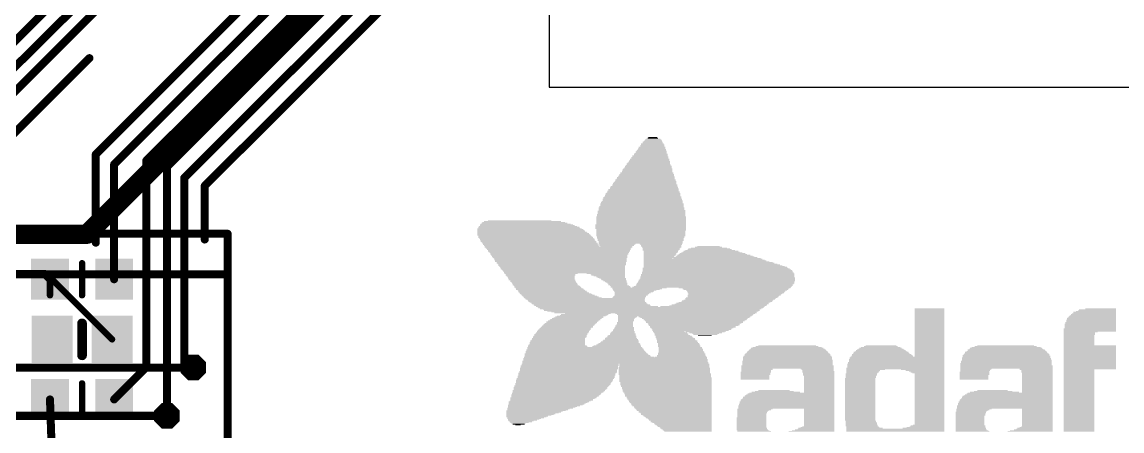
# Model space of a CAD drawing. Extents: x -29 to 121, y -8 to 99.
# Drawn here: x 55.41 to 90.25, y 24.83 to 37.8 of the extents above; entities that cross this region are included whole.
import ezdxf

# ---------------------------------------------------------------- set-up
doc = ezdxf.new("R2010")
doc.units = 0
for name, color, linetype in [('1', 12, 'CONTINUOUS'), ('16', 132, 'CONTINUOUS'), ('18', 3, 'CONTINUOUS'), ('20', 53, 'CONTINUOUS'), ('21', 40, 'CONTINUOUS'), ('23', 40, 'CONTINUOUS')]:
    doc.layers.add(name, color=color, linetype=linetype)

# ---------------------------------------------------------------- blocks, each defined once
blk = doc.blocks.new('RECT')
blk.add_solid([(-0.5, -0.5), (0.5, -0.5), (-0.5, 0.5), (0.5, 0.5)])
blk = doc.blocks.new('OCTAGONV')
at = {"const_width": 0.5}
blk.add_lwpolyline([(-0.25, -0.1036), (-0.25, 0.1036), (-0.1036, 0.25), (0.1036, 0.25), (0.25, 0.1036), (0.25, -0.1036), (0.1036, -0.25), (-0.1036, -0.25), (-0.25, -0.1036), (-0.25, 0.1036)], dxfattribs=at)

msp = doc.modelspace()

# ---------------------------------------------------------------- linework, layer by layer
at = {"layer": '1'}
for points, const_width in [([(52.3, 34.3), (69.73, 51.73)], 0.254), ([(52.3, 33.5), (70.157, 51.23)], 0.254), ([(52.3, 32.7), (70.33, 50.73)], 0.254), ([(67.88, 43.73), (57.75, 33.6)], 0.254), ([(68.38, 43.33), (58.331, 33.281)], 0.254), ([(68.88, 42.93), (59.35, 33.4)], 0.254), ([(69.218, 42.418), (60, 33.2)], 0.254), ([(69.61, 41.91), (60.55, 32.85)], 0.254), ([(69.83, 41.23), (61.2, 32.6)], 0.254), ([(52.85, 31.95), (57.55, 36.65)], 0.254), ([(57.75, 33.6), (57.75, 30.8)], 0.254), ([(59.35, 33.4), (59.35, 26.849)], 0.254), ([(58.331, 33.281), (58.331, 29.64)], 0.254), ([(60, 33.2), (60, 25.31)], 0.254), ([(60.55, 32.85), (60.55, 26.841)], 0.254), ([(61.2, 32.6), (61.2, 30.9)], 0.254), ([(61.924, 31.083), (42.582, 31.083)], 0.254), ([(61.924, 17), (61.924, 31.083)], 0.254), ([(56.128, 29.811), (46.391, 29.811)], 0.254), ([(56.299, 29.64), (56.128, 29.811)], 0.254), ([(56.299, 29.64), (56.36, 29.64)], 0.2032), ([(56.299, 29.132), (56.299, 29.64)], 0.2032), ([(56.36, 29.64), (58.265, 27.735)], 0.2032), ([(59.35, 26.849), (58.331, 25.83)], 0.254), ([(60.841, 26.841), (60.55, 26.841)], 0.254), ([(56.299, 25.83), (56.365, 23.925)], 0.254)]:
    msp.add_lwpolyline(points, dxfattribs=dict(at, const_width=const_width))
for points, const_width in [([(57.5949, 36.6051, 1), (57.5051, 36.6949)], 0.127), ([(57.8135, 33.6, 1), (57.6865, 33.6)], 0.127), ([(57.7051, 33.6449, 1), (57.7949, 33.5551)], 0.127), ([(59.4135, 33.4, 1), (59.2865, 33.4)], 0.127), ([(59.3051, 33.4449, 1), (59.3949, 33.3551)], 0.127), ([(58.3945, 33.281, 1), (58.2675, 33.281)], 0.127), ([(58.2861, 33.3259, 1), (58.3759, 33.2361)], 0.127), ([(60.0635, 33.2, 1), (59.9365, 33.2)], 0.127), ([(59.9551, 33.2449, 1), (60.0449, 33.1551)], 0.127), ([(60.6135, 32.85, 1), (60.4865, 32.85)], 0.127), ([(60.5051, 32.8949, 1), (60.5949, 32.8051)], 0.127), ([(61.2635, 32.6, 1), (61.1365, 32.6)], 0.127), ([(61.1551, 32.6449, 1), (61.2449, 32.5551)], 0.127), ([(61.9875, 31.083, 1), (61.8605, 31.083)], 0.127), ([(61.924, 31.0195, 1), (61.924, 31.1465)], 0.127), ([(57.6865, 30.8, 1), (57.8135, 30.8)], 0.127), ([(61.1365, 30.9, 1), (61.2635, 30.9)], 0.127), ([(56.1729, 29.8559, 1), (56.0831, 29.7661)], 0.127), ([(56.128, 29.7475, 1), (56.128, 29.8745)], 0.127), ([(56.2541, 29.5951, 1), (56.3439, 29.6849)], 0.127), ([(56.299, 29.6908, 1), (56.299, 29.5892)], 0.1016), ([(56.3498, 29.64, 1), (56.2482, 29.64)], 0.1016), ([(56.3959, 29.6759, 1), (56.3241, 29.6041)], 0.1016), ([(56.36, 29.5892, 1), (56.36, 29.6908)], 0.1016), ([(58.2675, 29.64, 1), (58.3945, 29.64)], 0.127), ([(56.2482, 29.132, 1), (56.3498, 29.132)], 0.1016), ([(58.2291, 27.6991, 1), (58.3009, 27.7709)], 0.1016), ([(59.2865, 26.849, 1), (59.4135, 26.849)], 0.127), ([(59.3949, 26.8041, 1), (59.3051, 26.8939)], 0.127), ([(60.55, 26.9045, 1), (60.55, 26.7775)], 0.127), ([(60.4865, 26.841, 1), (60.6135, 26.841)], 0.127), ([(60.841, 26.7775, 1), (60.841, 26.9045)], 0.127), ([(56.3625, 25.8322, 1), (56.2355, 25.8278)], 0.127), ([(58.2861, 25.8749, 1), (58.3759, 25.7851)], 0.127), ([(59.9365, 25.31, 1), (60.0635, 25.31)], 0.127)]:
    msp.add_lwpolyline(points, format="xyb", dxfattribs=dict(at, const_width=const_width))
at = {"layer": '16'}
for points, const_width in [([(57.465, 31.065), (68.36, 41.96)], 0.6096), ([(48.439, 31.065), (57.465, 31.065)], 0.6096), ([(61.924, 29.795), (49.022, 29.795)], 0.254), ([(61.924, 17), (61.924, 29.795)], 0.254), ([(51.816, 26.841), (60.841, 26.841)], 0.254), ([(44.877, 25.31), (60, 25.31)], 0.254)]:
    msp.add_lwpolyline(points, dxfattribs=dict(at, const_width=const_width))
for points, const_width in [([(57.465, 30.9126, 1), (57.465, 31.2174)], 0.3048), ([(57.3572, 31.1728, 1), (57.5728, 30.9572)], 0.3048), ([(61.9875, 29.795, 1), (61.8605, 29.795)], 0.127), ([(61.924, 29.7315, 1), (61.924, 29.8585)], 0.127), ([(60.841, 26.7775, 1), (60.841, 26.9045)], 0.127), ([(60, 25.2465, 1), (60, 25.3735)], 0.127)]:
    msp.add_lwpolyline(points, format="xyb", dxfattribs=dict(at, const_width=const_width))
at = {"layer": '20'}
for p, q in [((72.108, 40.752), (72.108, 35.73)), ((72.108, 35.73), (98.778, 35.73))]:
    msp.add_line(p, q, dxfattribs=at)
at = {"layer": '21'}
for points, const_width in [([(57.315, 30.148), (57.315, 29.132)], 0.2032), ([(57.315, 27.227), (57.315, 28.243)], 0.3048), ([(57.315, 26.338), (57.315, 25.322)], 0.2032)]:
    msp.add_lwpolyline(points, dxfattribs=dict(at, const_width=const_width))
for points, const_width in [([(57.3658, 30.148, 1), (57.2642, 30.148)], 0.1016), ([(57.2642, 29.132, 1), (57.3658, 29.132)], 0.1016), ([(57.3912, 28.243, 1), (57.2388, 28.243)], 0.1524), ([(57.2388, 27.227, 1), (57.3912, 27.227)], 0.1524), ([(57.3658, 26.338, 1), (57.2642, 26.338)], 0.1016), ([(57.2642, 25.322, 1), (57.3658, 25.322)], 0.1016)]:
    msp.add_lwpolyline(points, format="xyb", dxfattribs=dict(at, const_width=const_width))
at = {"layer": '23'}
for p in [(57.315, 29.64), (57.315, 27.735), (57.315, 25.83)]:
    msp.add_point(p, dxfattribs=at)

# ---------------------------------------------------------------- block references
at = {"layer": '1', "xscale": 1.2, "yscale": 1.3}
for p in [(56.299, 29.64), (58.331, 29.64), (56.299, 25.83), (58.331, 25.83)]:
    msp.add_blockref('RECT', p, dxfattribs=at)
at = {"layer": '1', "xscale": 1.3, "yscale": 1.5, "rotation": 180}
for p in [(56.365, 27.735), (58.265, 27.735)]:
    msp.add_blockref('RECT', p, dxfattribs=at)
at = {"layer": '18', "xscale": 0.8064, "yscale": 0.8064}
for p in [(60.841, 26.841), (60.841, 26.841), (60, 25.31), (60, 25.31)]:
    msp.add_blockref('OCTAGONV', p, dxfattribs=at)
at = {"layer": '21', "yscale": 0.0254}
for p, xscale in [((75.3872, 34.1376), 0.2794), ((75.3491, 33.782), 0.8636), ((75.3618, 33.8328), 0.8382), ((75.3618, 33.8074), 0.8382), ((75.3745, 33.8836), 0.762), ((75.3745, 33.8582), 0.762), ((75.3745, 33.9344), 0.7112), ((75.3872, 33.909), 0.7366), ((75.3872, 33.9852), 0.635), ((75.3872, 33.9598), 0.635), ((75.3872, 34.0106), 0.5842), ((75.3999, 34.036), 0.5588), ((75.3999, 34.0614), 0.508), ((75.3999, 34.0868), 0.4572), ((75.3872, 34.1122), 0.3302), ((75.2856, 33.4518), 1.2446), ((75.2983, 33.5026), 1.1684), ((75.2983, 33.4772), 1.1684), ((75.2983, 33.5534), 1.1176), ((75.311, 33.528), 1.143), ((75.3237, 33.6042), 1.0668), ((75.3237, 33.5788), 1.0668), ((75.3237, 33.6296), 1.016), ((75.3364, 33.6804), 0.9906), ((75.3364, 33.655), 0.9906), ((75.3491, 33.7058), 0.9652), ((75.3491, 33.7312), 0.9144), ((75.3618, 33.7566), 0.889), ((75.2221, 33.1216), 1.5748), ((75.2221, 33.0962), 1.5748), ((75.2348, 33.147), 1.5494), ((75.2348, 33.1724), 1.4986), ((75.2475, 33.2232), 1.4732), ((75.2475, 33.1978), 1.4732), ((75.2475, 33.2486), 1.4224), ((75.2475, 33.2994), 1.3716), ((75.2602, 33.274), 1.397), ((75.2602, 33.3248), 1.3462), ((75.2729, 33.3502), 1.3208), ((75.2729, 33.401), 1.27), ((75.2856, 33.3756), 1.2954), ((75.2856, 33.4264), 1.2446), ((75.1586, 32.7406), 1.9558), ((75.1586, 32.7914), 1.905), ((75.1586, 32.766), 1.905), ((75.1586, 32.8168), 1.8542), ((75.1713, 32.8676), 1.8288), ((75.1713, 32.8422), 1.8288), ((75.184, 32.893), 1.8034), ((75.184, 32.9184), 1.7526), ((75.1967, 32.9692), 1.7272), ((75.1967, 32.9438), 1.7272), ((75.1967, 33.02), 1.6764), ((75.1967, 32.9946), 1.6764), ((75.2094, 33.0708), 1.6002), ((75.2094, 33.0454), 1.6002), ((75.0824, 32.385), 2.3114), ((75.0824, 32.4358), 2.2606), ((75.0951, 32.4104), 2.286), ((75.0951, 32.4866), 2.2352), ((75.0951, 32.4612), 2.2352), ((75.1078, 32.5374), 2.159), ((75.1205, 32.512), 2.1844), ((75.1078, 32.5882), 2.1082), ((75.1205, 32.5628), 2.1336), ((75.1332, 32.639), 2.0574), ((75.1332, 32.6136), 2.0574), ((75.1332, 32.6898), 2.0066), ((75.1332, 32.6644), 2.0066), ((75.1459, 32.7152), 1.9812), ((75.0443, 32.0802), 2.5908), ((75.0443, 32.0548), 2.5908), ((75.057, 32.1056), 2.5654), ((75.057, 32.1818), 2.5146), ((75.057, 32.1564), 2.5146), ((75.0697, 32.131), 2.54), ((75.057, 32.2326), 2.4638), ((75.057, 32.2072), 2.4638), ((75.0697, 32.258), 2.4384), ((75.0697, 32.3088), 2.3876), ((75.0697, 32.2834), 2.3876), ((75.0824, 32.3596), 2.3622), ((75.0824, 32.3342), 2.3622), ((75.0189, 31.6992), 2.794), ((75.0316, 31.8008), 2.7686), ((75.0316, 31.7754), 2.7686), ((75.0316, 31.75), 2.7686), ((75.0316, 31.7246), 2.7686), ((75.0316, 31.9024), 2.7178), ((75.0316, 31.877), 2.7178), ((75.0316, 31.8516), 2.7178), ((75.0443, 31.8262), 2.7432), ((75.0316, 31.9532), 2.667), ((75.0316, 31.9278), 2.667), ((75.0443, 32.0294), 2.6416), ((75.0443, 32.004), 2.6416), ((75.0443, 31.9786), 2.6416), ((71.3867, 31.369), 2.9464), ((71.4121, 31.3436), 2.9972), ((71.3613, 31.3944), 2.8448), ((71.3232, 31.4198), 2.7178), ((71.2978, 31.4452), 2.6162), ((71.2597, 31.4706), 2.4384), ((71.1708, 31.496), 2.0066), ((75.0062, 31.369), 2.8702), ((75.0062, 31.3436), 2.8702), ((75.0189, 31.623), 2.8448), ((75.0189, 31.5976), 2.8448), ((75.0189, 31.5722), 2.8448), ((75.0189, 31.5468), 2.8448), ((75.0189, 31.5214), 2.8448), ((75.0189, 31.496), 2.8448), ((75.0189, 31.4706), 2.8448), ((75.0189, 31.4452), 2.8448), ((75.0189, 31.4198), 2.8448), ((75.0189, 31.3944), 2.8448), ((75.0189, 31.6738), 2.794), ((75.0189, 31.6484), 2.794), ((71.4883, 31.242), 3.302), ((71.5137, 31.2166), 3.3528), ((71.5264, 31.1912), 3.3782), ((71.5391, 31.1658), 3.4036), ((71.5645, 31.1404), 3.4544), ((71.5772, 31.115), 3.4798), ((71.6026, 31.0896), 3.5306), ((71.6153, 31.0642), 3.556), ((71.628, 31.0388), 3.5814), ((71.4629, 31.2928), 3.2004), ((71.4756, 31.2674), 3.2258), ((71.6534, 31.0134), 3.5814), ((71.4375, 31.3182), 3.0988), ((75.0062, 31.3182), 2.8702), ((75.0062, 31.2928), 2.8702), ((75.0062, 31.2674), 2.8702), ((75.0062, 31.242), 2.8702), ((75.0189, 31.2166), 2.8448), ((75.0189, 31.1912), 2.8448), ((75.0062, 31.1658), 2.8194), ((75.0062, 31.1404), 2.8194), ((75.0062, 31.115), 2.8194), ((75.0062, 31.0896), 2.8194), ((75.0062, 31.0642), 2.8194), ((75.0062, 31.0388), 2.8194), ((75.0062, 31.0134), 2.8194), ((71.6661, 30.988), 3.6068), ((71.6788, 30.9626), 3.6322), ((71.7042, 30.9372), 3.6322), ((71.7296, 30.9118), 3.6322), ((71.7296, 30.8864), 3.6322), ((71.755, 30.861), 3.6322), ((71.7677, 30.8356), 3.6576), ((71.7804, 30.8102), 3.6322), ((71.8185, 30.7848), 3.6576), ((71.8312, 30.7594), 3.6322), ((71.8439, 30.734), 3.6576), ((71.8566, 30.7086), 3.6322), ((71.882, 30.6832), 3.6322), ((72.4027, 30.6578), 4.6736), ((75.0062, 30.988), 2.7686), ((75.0062, 30.9626), 2.7686), ((74.9935, 30.9372), 2.7432), ((75.0062, 30.9118), 2.7178), ((75.0062, 30.8864), 2.7178), ((75.0062, 30.861), 2.7178), ((75.0062, 30.8356), 2.667), ((75.0062, 30.8102), 2.667), ((75.0062, 30.7848), 2.667), ((74.2569, 30.7594), 1.1684), ((74.2569, 30.734), 1.1176), ((74.2442, 30.7086), 1.0922), ((74.2315, 30.6832), 1.016), ((75.6412, 30.7594), 1.3462), ((75.6539, 30.734), 1.3208), ((75.6539, 30.7086), 1.27), ((75.6539, 30.6832), 1.27), ((75.6666, 30.6578), 1.2446), ((77.1525, 30.6578), 0.8636), ((77.1525, 30.6832), 0.7112), ((72.4027, 30.6324), 4.6228), ((72.4027, 30.607), 4.572), ((72.4154, 30.5816), 4.5466), ((72.4154, 30.5562), 4.4958), ((72.4154, 30.5308), 4.4958), ((72.4154, 30.5054), 4.445), ((72.4281, 30.48), 4.4196), ((72.4281, 30.4546), 4.3688), ((72.4281, 30.4292), 4.3688), ((72.4281, 30.4038), 4.318), ((72.4408, 30.3784), 4.2926), ((72.4408, 30.353), 4.2926), ((72.4535, 30.3276), 4.2672), ((72.4535, 30.3022), 4.2164), ((75.6666, 30.6324), 1.1938), ((75.6539, 30.607), 1.1684), ((75.6539, 30.5816), 1.1684), ((75.6412, 30.5562), 1.143), ((75.6412, 30.5308), 1.0922), ((75.6412, 30.5054), 1.0922), ((75.6285, 30.48), 1.0668), ((75.6158, 30.4546), 1.0414), ((75.6158, 30.4292), 1.0414), ((75.6031, 30.4038), 1.016), ((75.5904, 30.3784), 0.9906), ((75.5777, 30.353), 0.9652), ((76.8985, 30.3276), 3.6068), ((75.5523, 30.3022), 0.9144), ((77.4192, 30.3022), 2.7686), ((77.3557, 30.353), 2.4892), ((77.343, 30.3784), 2.413), ((77.3176, 30.4038), 2.3114), ((77.2922, 30.4292), 2.159), ((77.2795, 30.4546), 2.0828), ((77.2541, 30.48), 1.9304), ((77.2414, 30.5054), 1.8034), ((77.2287, 30.5308), 1.7272), ((77.2033, 30.5562), 1.5748), ((77.1906, 30.5816), 1.397), ((77.1779, 30.607), 1.3208), ((77.1652, 30.6324), 1.143), ((72.4662, 30.2768), 4.191), ((72.4662, 30.2514), 4.191), ((72.4789, 30.226), 4.1656), ((72.4789, 30.2006), 4.1656), ((72.4916, 30.1752), 4.0894), ((72.4916, 30.1498), 4.0894), ((72.5043, 30.1244), 4.064), ((72.517, 30.099), 4.0386), ((72.5043, 30.0736), 4.0132), ((72.517, 30.0482), 3.9878), ((72.5297, 30.0228), 3.9624), ((72.5424, 29.9974), 3.937), ((72.5424, 29.972), 3.937), ((72.5551, 29.9466), 3.9116), ((77.3684, 29.9974), 4.5974), ((77.3938, 29.972), 4.6482), ((77.4192, 29.9466), 4.699), ((76.9747, 30.2768), 3.7592), ((77.0128, 30.2514), 3.8354), ((77.0382, 30.226), 3.8862), ((77.089, 30.2006), 3.9878), ((77.1398, 30.1752), 4.0894), ((77.1652, 30.1498), 4.1402), ((77.216, 30.1244), 4.2418), ((77.2541, 30.099), 4.318), ((77.2922, 30.0736), 4.3942), ((77.3303, 30.0482), 4.4704), ((77.3684, 30.0228), 4.5466), ((72.5678, 29.9212), 3.8862), ((72.5805, 29.8958), 3.8608), ((72.5932, 29.8704), 3.8354), ((72.5932, 29.845), 3.8354), ((71.8566, 29.8196), 2.3114), ((71.8312, 29.7942), 2.2098), ((71.8312, 29.7688), 2.2098), ((71.8312, 29.7434), 2.159), ((71.8439, 29.718), 2.1336), ((71.8566, 29.6926), 2.1082), ((71.8566, 29.6672), 2.1082), ((71.8693, 29.6418), 2.0828), ((71.882, 29.6164), 2.1082), ((73.9013, 29.8196), 1.2192), ((73.9648, 29.7942), 1.0922), ((73.9775, 29.7688), 1.0668), ((74.0156, 29.7434), 0.9906), ((74.0537, 29.718), 0.9144), ((74.0791, 29.6926), 0.8636), ((74.1172, 29.6672), 0.8382), ((74.1426, 29.6418), 0.7874), ((74.1553, 29.6164), 0.762), ((77.4192, 29.6164), 4.953), ((77.4319, 29.6418), 4.9276), ((77.4319, 29.718), 4.8768), ((77.4446, 29.6926), 4.9022), ((77.4446, 29.6672), 4.9022), ((77.4446, 29.7942), 4.8514), ((77.4446, 29.7688), 4.8514), ((77.4446, 29.7434), 4.8514), ((77.4319, 29.8704), 4.7752), ((77.4446, 29.845), 4.8006), ((77.4573, 29.8196), 4.826), ((77.4319, 29.9212), 4.7244), ((77.4446, 29.8958), 4.7498), ((71.9074, 29.591), 2.0574), ((71.9201, 29.5656), 2.0828), ((71.9328, 29.5402), 2.0574), ((71.9582, 29.5148), 2.0574), ((71.9836, 29.4894), 2.0574), ((71.9836, 29.464), 2.0574), ((72.0217, 29.4386), 2.0828), ((72.0471, 29.4132), 2.0828), ((72.0598, 29.3878), 2.1082), ((72.0852, 29.3624), 2.1082), ((72.1233, 29.337), 2.1336), ((72.136, 29.3116), 2.159), ((72.1741, 29.2862), 2.1336), ((72.2122, 29.2608), 2.159), ((74.1934, 29.591), 0.7366), ((74.2188, 29.5656), 0.6858), ((74.2315, 29.5402), 0.6604), ((74.2696, 29.5148), 0.635), ((74.2823, 29.4894), 0.6096), ((74.2823, 29.464), 0.6096), ((74.3331, 29.4386), 0.6096), ((74.3585, 29.4132), 0.6096), ((74.3712, 29.3878), 0.635), ((74.9681, 29.3624), 1.7272), ((74.8919, 29.337), 1.5748), ((74.8665, 29.3116), 1.4732), ((74.8157, 29.2862), 1.3716), ((74.7903, 29.2608), 1.27), ((77.2541, 29.3878), 5.0292), ((77.2922, 29.4132), 5.0038), ((77.3303, 29.4386), 4.9784), ((77.3557, 29.4894), 4.9784), ((77.343, 29.464), 4.953), ((77.3811, 29.5148), 4.9784), ((77.3938, 29.5656), 4.953), ((77.3938, 29.5402), 4.953), ((77.4192, 29.591), 4.953), ((77.978, 29.3624), 3.5306), ((78.0161, 29.337), 3.3528), ((78.0161, 29.3116), 3.302), ((78.0415, 29.2862), 3.2004), ((78.0288, 29.2608), 3.1242), ((72.2249, 29.2354), 2.1844), ((72.263, 29.21), 2.2098), ((72.3138, 29.1846), 2.2606), ((72.3392, 29.1592), 2.2606), ((72.39, 29.1338), 2.3114), ((72.4408, 29.1084), 2.3622), ((72.4789, 29.083), 2.3876), ((72.5424, 29.0576), 2.4638), ((73.2409, 29.0322), 3.81), ((73.2536, 29.0068), 3.7846), ((73.2663, 28.9814), 3.7084), ((73.2917, 28.956), 3.7084), ((73.3044, 28.9306), 3.683), ((73.3298, 28.9052), 3.683), ((74.6252, 29.0576), 1.0414), ((74.6506, 29.083), 1.0414), ((74.6633, 29.1084), 1.016), ((74.7903, 29.2354), 1.2192), ((74.7522, 29.21), 1.143), ((74.7268, 29.1846), 1.0922), ((74.7141, 29.1592), 1.0668), ((74.7014, 29.1338), 1.0414), ((77.6605, 28.9052), 2.8956), ((77.724, 28.9306), 2.8702), ((77.7494, 28.956), 2.8702), ((77.7875, 28.9814), 2.8448), ((77.851, 29.0322), 2.8702), ((77.8383, 29.0068), 2.8448), ((77.8891, 29.0576), 2.8956), ((78.0288, 29.2354), 3.0734), ((78.0161, 29.21), 3.048), ((77.9653, 29.1338), 2.9464), ((77.9399, 29.1084), 2.8956), ((77.9272, 29.083), 2.8702), ((78.0034, 29.1846), 2.9718), ((77.9907, 29.1592), 2.9464), ((73.3679, 28.8798), 3.6576), ((73.3933, 28.8544), 3.6576), ((73.4568, 28.829), 3.683), ((73.4822, 28.8036), 3.683), ((73.6219, 28.7782), 3.8608), ((75.3237, 28.7528), 7.1628), ((75.3237, 28.7274), 7.112), ((75.3237, 28.702), 7.0104), ((75.3491, 28.6766), 6.858), ((75.3618, 28.6512), 6.8326), ((75.3872, 28.6258), 6.6802), ((75.4253, 28.6004), 6.5024), ((75.4761, 28.575), 6.4008), ((77.2795, 28.7782), 3.302), ((77.4446, 28.8036), 3.0734), ((77.4954, 28.829), 3.0226), ((77.5716, 28.8544), 2.9718), ((77.597, 28.8798), 2.921), ((84.1502, 28.702), 0.9398), ((84.1502, 28.6766), 0.9398), ((84.1502, 28.6512), 0.9398), ((84.1502, 28.6258), 0.9398), ((84.1502, 28.6004), 0.9398), ((84.1502, 28.575), 0.9398), ((89.3826, 28.6004), 1.3462), ((89.3826, 28.575), 1.3462), ((89.4207, 28.6258), 1.27), ((89.4588, 28.6512), 1.1938), ((89.4715, 28.6766), 1.1684), ((89.5731, 28.702), 0.9652), ((72.7583, 28.2194), 1.6256), ((72.7837, 28.2448), 1.6256), ((72.8345, 28.2956), 1.6256), ((72.8218, 28.2702), 1.6002), ((72.8726, 28.321), 1.6002), ((72.9234, 28.3464), 1.6002), ((72.9361, 28.3718), 1.5748), ((72.9869, 28.3972), 1.5748), ((73.0377, 28.4226), 1.5748), ((73.0631, 28.448), 1.524), ((73.1266, 28.4734), 1.5494), ((73.2028, 28.4988), 1.4986), ((73.2282, 28.5242), 1.4986), ((73.3298, 28.5496), 1.4478), ((76.4159, 28.5496), 4.4196), ((76.4159, 28.5242), 4.318), ((74.5109, 28.2702), 0.508), ((74.5109, 28.2448), 0.508), ((74.5109, 28.2194), 0.508), ((76.4159, 28.4988), 4.2672), ((76.4032, 28.4734), 4.2418), ((74.5871, 28.448), 0.6096), ((74.5617, 28.4226), 0.5588), ((74.549, 28.3972), 0.5334), ((74.5363, 28.3718), 0.508), ((74.5363, 28.3464), 0.508), ((74.5363, 28.321), 0.508), ((74.5236, 28.2956), 0.4826), ((76.708, 28.448), 3.5306), ((76.7207, 28.4226), 3.4544), ((76.7207, 28.3972), 3.3528), ((76.7334, 28.3718), 3.2766), ((76.7207, 28.3464), 3.2512), ((76.7207, 28.321), 3.1496), ((76.708, 28.2956), 3.0734), ((76.708, 28.2702), 3.0734), ((76.708, 28.2448), 2.9718), ((76.6953, 28.2194), 2.8956), ((84.1502, 28.5496), 0.9398), ((84.1502, 28.5242), 0.9398), ((84.1502, 28.4988), 0.9398), ((84.1502, 28.4734), 0.9398), ((84.1502, 28.448), 0.9398), ((84.1502, 28.4226), 0.9398), ((84.1502, 28.3972), 0.9398), ((84.1502, 28.3718), 0.9398), ((84.1502, 28.3464), 0.9398), ((84.1502, 28.321), 0.9398), ((84.1502, 28.2956), 0.9398), ((84.1502, 28.2702), 0.9398), ((84.1502, 28.2448), 0.9398), ((84.1502, 28.2194), 0.9398), ((89.2429, 28.2194), 1.6256), ((89.2556, 28.2702), 1.6002), ((89.2556, 28.2448), 1.6002), ((89.2683, 28.3464), 1.5748), ((89.2683, 28.321), 1.5748), ((89.2683, 28.2956), 1.5748), ((89.281, 28.3972), 1.5494), ((89.281, 28.3718), 1.5494), ((89.2937, 28.4226), 1.524), ((89.3064, 28.448), 1.4986), ((89.3191, 28.4734), 1.4732), ((89.3318, 28.4988), 1.4478), ((89.3445, 28.5242), 1.4224), ((89.3572, 28.5496), 1.397), ((72.4789, 27.8892), 1.6764), ((72.4662, 27.8638), 1.651), ((72.4916, 27.9146), 1.651), ((72.517, 27.94), 1.651), ((72.5424, 27.9908), 1.651), ((72.5424, 27.9654), 1.651), ((72.5678, 28.0162), 1.651), ((72.5932, 28.0416), 1.651), ((72.6059, 28.067), 1.6256), ((72.6313, 28.0924), 1.6256), ((72.6694, 28.1178), 1.651), ((72.6821, 28.1432), 1.6256), ((72.7075, 28.1686), 1.6256), ((72.7329, 28.194), 1.6256), ((74.4093, 27.8638), 0.8636), ((74.4347, 27.9146), 0.8128), ((74.4347, 27.8892), 0.8128), ((74.4347, 27.94), 0.762), ((74.4474, 27.9654), 0.7366), ((74.4601, 27.9908), 0.7112), ((74.4601, 28.0416), 0.6604), ((74.4601, 28.0162), 0.6604), ((74.4728, 28.067), 0.635), ((74.4855, 28.1178), 0.6096), ((74.4855, 28.0924), 0.6096), ((74.4855, 28.1686), 0.5588), ((74.4855, 28.1432), 0.5588), ((74.4982, 28.194), 0.5334), ((76.6953, 28.194), 2.8956), ((76.6826, 28.1686), 2.8194), ((76.6572, 28.1432), 2.7178), ((76.6572, 28.1178), 2.7178), ((76.6318, 28.0924), 2.6162), ((76.6191, 28.067), 2.54), ((76.6191, 28.0416), 2.4892), ((76.581, 28.0162), 2.413), ((75.8952, 27.9908), 0.9906), ((75.9079, 27.9654), 1.016), ((75.946, 27.94), 1.0414), ((75.9841, 27.9146), 1.0668), ((75.9841, 27.8892), 1.0668), ((76.0095, 27.8638), 1.1176), ((77.0636, 27.9908), 1.2954), ((77.0509, 27.9654), 1.2192), ((77.0636, 27.94), 1.0414), ((77.0636, 27.9146), 0.8382), ((77.0509, 27.8892), 0.762), ((77.0382, 27.8638), 0.4318), ((84.1502, 28.194), 0.9398), ((84.1502, 28.1686), 0.9398), ((84.1502, 28.1432), 0.9398), ((84.1502, 28.1178), 0.9398), ((84.1502, 28.0924), 0.9398), ((84.1502, 28.067), 0.9398), ((84.1502, 28.0416), 0.9398), ((84.1502, 28.0162), 0.9398), ((84.1502, 27.9908), 0.9398), ((84.1502, 27.9654), 0.9398), ((84.1502, 27.94), 0.9398), ((84.1502, 27.9146), 0.9398), ((84.1502, 27.8892), 0.9398), ((84.1502, 27.8638), 0.9398), ((89.2302, 28.067), 1.651), ((89.2302, 28.0416), 1.651), ((89.2302, 28.0162), 1.651), ((89.2302, 27.9908), 1.651), ((88.9381, 27.9654), 1.0668), ((88.9, 27.94), 0.9906), ((88.9, 27.9146), 0.9906), ((88.9, 27.8892), 0.9906), ((88.8873, 27.8638), 0.9652), ((89.2429, 28.194), 1.6256), ((89.2429, 28.1686), 1.6256), ((89.2429, 28.1432), 1.6256), ((89.2429, 28.1178), 1.6256), ((89.2429, 28.0924), 1.6256), ((72.3646, 27.5336), 1.8542), ((72.3773, 27.5082), 1.8796), ((72.3519, 27.559), 1.778), ((72.3646, 27.6352), 1.7526), ((72.3646, 27.6098), 1.7526), ((72.3646, 27.5844), 1.7526), ((72.3773, 27.686), 1.7272), ((72.3773, 27.6606), 1.7272), ((72.39, 27.7114), 1.7018), ((72.4027, 27.7622), 1.6764), ((72.4027, 27.7368), 1.6764), ((72.4408, 27.813), 1.7018), ((72.4281, 27.7876), 1.6764), ((72.4535, 27.8384), 1.6764), ((74.2442, 27.5082), 1.5494), ((74.2696, 27.5336), 1.4986), ((74.295, 27.559), 1.397), ((74.3204, 27.5844), 1.3462), ((74.3204, 27.6098), 1.2954), ((74.3331, 27.6352), 1.2192), ((74.3458, 27.6606), 1.1938), ((74.3712, 27.686), 1.143), ((74.3712, 27.7114), 1.0922), ((74.3839, 27.7622), 1.016), ((74.3966, 27.7368), 1.0414), ((74.3839, 27.7876), 0.9652), ((74.4093, 27.8384), 0.9144), ((74.4093, 27.813), 0.9144), ((76.0476, 27.8384), 1.143), ((76.0603, 27.813), 1.1684), ((76.073, 27.7876), 1.1938), ((76.1111, 27.7622), 1.2192), ((76.1111, 27.7368), 1.2192), ((76.1365, 27.7114), 1.2192), ((76.1619, 27.686), 1.27), ((76.1619, 27.6606), 1.27), ((76.1746, 27.6352), 1.2954), ((76.2, 27.6098), 1.2954), ((76.2127, 27.5844), 1.3208), ((76.2127, 27.559), 1.3208), ((76.2254, 27.5336), 1.3462), ((76.2254, 27.5082), 1.3462), ((79.6417, 27.5082), 1.9812), ((79.6417, 27.5336), 1.8288), ((82.6135, 27.5082), 1.0668), ((82.6135, 27.5336), 0.9652), ((84.1502, 27.8384), 0.9398), ((84.1502, 27.813), 0.9398), ((84.1502, 27.7876), 0.9398), ((84.1502, 27.7622), 0.9398), ((84.1502, 27.7368), 0.9398), ((84.1502, 27.7114), 0.9398), ((84.1502, 27.686), 0.9398), ((84.1502, 27.6606), 0.9398), ((84.1502, 27.6352), 0.9398), ((84.1502, 27.6098), 0.9398), ((84.1502, 27.5844), 0.9398), ((84.1502, 27.559), 0.9398), ((84.1502, 27.5336), 0.9398), ((84.1502, 27.5082), 0.9398), ((86.5632, 27.5082), 1.9558), ((86.5632, 27.5336), 1.8034), ((88.8873, 27.8384), 0.9652), ((88.8873, 27.813), 0.9652), ((88.8873, 27.7876), 0.9652), ((88.8873, 27.7622), 0.9652), ((88.8873, 27.7368), 0.9652), ((88.8873, 27.7114), 0.9652), ((88.8873, 27.686), 0.9652), ((88.8873, 27.6606), 0.9652), ((88.8873, 27.6352), 0.9652), ((88.8873, 27.6098), 0.9652), ((88.8873, 27.5844), 0.9652), ((88.8873, 27.559), 0.9652), ((89.2302, 27.5336), 1.651), ((89.2302, 27.5082), 1.651), ((73.3679, 27.178), 4.1148), ((73.279, 27.2796), 3.8862), ((73.2917, 27.2542), 3.9116), ((73.3171, 27.2288), 3.9624), ((73.3298, 27.2034), 3.9878), ((73.2536, 27.3558), 3.7846), ((73.2663, 27.3304), 3.81), ((73.279, 27.305), 3.8354), ((73.2409, 27.4066), 3.7084), ((73.2536, 27.3812), 3.7338), ((73.2282, 27.4828), 3.6322), ((73.2409, 27.4574), 3.6576), ((73.2536, 27.432), 3.683), ((76.2762, 27.178), 1.651), ((76.2889, 27.2288), 1.524), ((76.3016, 27.2034), 1.5494), ((76.2889, 27.305), 1.4732), ((76.3016, 27.2796), 1.4986), ((76.3016, 27.2542), 1.4986), ((76.2635, 27.4828), 1.3716), ((76.2635, 27.4574), 1.3716), ((76.2762, 27.432), 1.397), ((76.2762, 27.4066), 1.397), ((76.2762, 27.3812), 1.397), ((76.2889, 27.3558), 1.4224), ((76.3016, 27.3304), 1.4478), ((79.6544, 27.178), 2.8194), ((79.6544, 27.2034), 2.7686), ((79.6544, 27.2542), 2.7178), ((79.6544, 27.2288), 2.7178), ((79.6544, 27.2796), 2.667), ((79.6544, 27.305), 2.6162), ((79.6544, 27.3304), 2.5654), ((79.6544, 27.3558), 2.5146), ((79.6544, 27.3812), 2.4638), ((79.6544, 27.4066), 2.413), ((79.6544, 27.432), 2.3622), ((79.6417, 27.4574), 2.286), ((79.6417, 27.4828), 2.1844), ((83.1342, 27.178), 2.9718), ((82.6516, 27.2034), 1.9558), ((82.6389, 27.2542), 1.8796), ((82.6516, 27.2288), 1.905), ((82.6262, 27.2796), 1.8034), ((82.6135, 27.3304), 1.7272), ((82.6262, 27.305), 1.7526), ((82.6135, 27.3558), 1.6256), ((82.6135, 27.3812), 1.5748), ((82.6008, 27.4066), 1.4986), ((82.6135, 27.432), 1.4224), ((82.6008, 27.4574), 1.3462), ((82.6008, 27.4828), 1.2446), ((84.1502, 27.4828), 0.9398), ((84.1502, 27.4574), 0.9398), ((84.1502, 27.432), 0.9398), ((84.1502, 27.4066), 0.9398), ((84.1502, 27.3812), 0.9398), ((84.1502, 27.3558), 0.9398), ((84.1502, 27.3304), 0.9398), ((84.1502, 27.305), 0.9398), ((84.1502, 27.2796), 0.9398), ((84.1502, 27.2542), 0.9398), ((84.1502, 27.2288), 0.9398), ((84.1502, 27.2034), 0.9398), ((86.5759, 27.2288), 2.7432), ((86.5886, 27.2034), 2.7686), ((86.5886, 27.178), 2.7686), ((86.5886, 27.2542), 2.7178), ((86.5886, 27.2796), 2.667), ((86.5759, 27.3304), 2.5908), ((86.5886, 27.305), 2.6162), ((86.5886, 27.3558), 2.5146), ((86.5759, 27.4066), 2.4384), ((86.5886, 27.3812), 2.4638), ((86.5759, 27.432), 2.3368), ((86.5759, 27.4574), 2.286), ((86.5759, 27.4828), 2.1844), ((89.2302, 27.4828), 1.651), ((89.2302, 27.4574), 1.651), ((89.2302, 27.432), 1.651), ((89.2302, 27.4066), 1.651), ((89.2302, 27.3812), 1.651), ((89.2302, 27.3558), 1.651), ((89.2302, 27.3304), 1.651), ((89.2302, 27.305), 1.651), ((89.2302, 27.2796), 1.651), ((89.2302, 27.2542), 1.651), ((89.2302, 27.2288), 1.651), ((89.2302, 27.2034), 1.651), ((89.2302, 27.178), 1.651), ((72.7329, 26.8224), 3.0988), ((72.7583, 26.8986), 3.0988), ((72.7456, 26.8732), 3.0734), ((72.7456, 26.8478), 3.0734), ((72.771, 26.9494), 3.0734), ((72.771, 26.924), 3.0734), ((74.1934, 27.051), 5.8674), ((74.1934, 27.0256), 5.8674), ((74.2061, 27.0002), 5.8928), ((74.2061, 26.9748), 5.8928), ((74.1934, 27.1272), 5.8166), ((74.2061, 27.1018), 5.842), ((74.2061, 27.0764), 5.842), ((74.2061, 27.1526), 5.7912), ((75.7428, 26.8478), 2.8702), ((75.7555, 26.8224), 2.8956), ((75.7555, 26.9494), 2.8448), ((75.7555, 26.924), 2.8448), ((75.7555, 26.8986), 2.8448), ((75.7555, 26.8732), 2.8448), ((79.6544, 26.8986), 2.921), ((79.6544, 26.8732), 2.921), ((79.6544, 26.8478), 2.921), ((79.6544, 26.8224), 2.921), ((79.6544, 27.051), 2.8702), ((79.6544, 27.0256), 2.8702), ((79.6544, 27.0002), 2.8702), ((79.6544, 26.9748), 2.8702), ((79.6544, 26.9494), 2.8702), ((79.6544, 26.924), 2.8702), ((79.6544, 27.1526), 2.8194), ((79.6544, 27.1272), 2.8194), ((79.6544, 27.1018), 2.8194), ((79.6671, 27.0764), 2.8448), ((83.0707, 26.8224), 3.0988), ((83.0834, 26.9494), 3.0734), ((83.0834, 26.924), 3.0734), ((83.0834, 26.8986), 3.0734), ((83.0834, 26.8732), 3.0734), ((83.0834, 26.8478), 3.0734), ((83.0961, 27.0002), 3.048), ((83.0961, 26.9748), 3.048), ((83.1088, 27.1018), 3.0226), ((83.1088, 27.0764), 3.0226), ((83.1088, 27.051), 3.0226), ((83.1088, 27.0256), 3.0226), ((83.1215, 27.1526), 2.9972), ((83.1215, 27.1272), 2.9972), ((86.5759, 26.9748), 2.8956), ((86.5759, 26.9494), 2.8956), ((86.5759, 26.924), 2.8956), ((86.5886, 26.8986), 2.921), ((86.5886, 26.8732), 2.921), ((86.5886, 26.8478), 2.921), ((86.5886, 26.8224), 2.921), ((86.5886, 27.051), 2.8702), ((86.5886, 27.0256), 2.8702), ((86.5886, 27.0002), 2.8702), ((86.5759, 27.1526), 2.794), ((86.5886, 27.1272), 2.8194), ((86.5886, 27.1018), 2.8194), ((86.6013, 27.0764), 2.8448), ((89.2302, 27.1526), 1.651), ((89.2302, 27.1272), 1.651), ((89.2302, 27.1018), 1.651), ((89.2302, 27.0764), 1.651), ((89.2302, 27.051), 1.651), ((89.2302, 27.0256), 1.651), ((89.2302, 27.0002), 1.651), ((89.2302, 26.9748), 1.651), ((89.2302, 26.9494), 1.651), ((89.2302, 26.924), 1.651), ((89.2302, 26.8986), 1.651), ((89.2302, 26.8732), 1.651), ((89.2302, 26.8478), 1.651), ((89.2302, 26.8224), 1.651), ((72.6186, 26.4922), 3.0734), ((72.6059, 26.4668), 3.048), ((72.644, 26.5684), 3.0734), ((72.644, 26.543), 3.0734), ((72.644, 26.5176), 3.0734), ((72.6821, 26.67), 3.0988), ((72.6694, 26.6446), 3.0734), ((72.6694, 26.6192), 3.0734), ((72.6694, 26.5938), 3.0734), ((72.7075, 26.7208), 3.0988), ((72.7075, 26.6954), 3.0988), ((72.7329, 26.797), 3.0988), ((72.7202, 26.7716), 3.0734), ((72.7202, 26.7462), 3.0734), ((75.7555, 26.797), 2.8956), ((75.7555, 26.7716), 2.8956), ((75.7555, 26.7462), 2.8956), ((75.7555, 26.7208), 2.8956), ((75.7555, 26.6954), 2.8956), ((75.7555, 26.67), 2.8956), ((75.7682, 26.6446), 2.921), ((75.7682, 26.6192), 2.921), ((75.7809, 26.5938), 2.8956), ((75.7809, 26.5684), 2.8956), ((75.7809, 26.543), 2.8956), ((75.7936, 26.5176), 2.921), ((75.7936, 26.4922), 2.921), ((75.7936, 26.4668), 2.921), ((78.6511, 26.6954), 0.9652), ((78.6384, 26.67), 0.9398), ((78.6384, 26.6446), 0.9398), ((78.6384, 26.6192), 0.9398), ((78.6257, 26.5938), 0.9144), ((78.6257, 26.5684), 0.9144), ((78.6257, 26.543), 0.9144), ((78.6257, 26.5176), 0.9144), ((78.6257, 26.4922), 0.9144), ((78.6257, 26.4668), 0.9144), ((78.6892, 26.797), 0.9906), ((78.6892, 26.7716), 0.9906), ((78.6638, 26.7462), 0.9398), ((78.6638, 26.7208), 0.9398), ((80.5942, 26.797), 1.0414), ((80.6069, 26.7716), 1.016), ((80.6196, 26.7462), 0.9906), ((80.6323, 26.7208), 1.016), ((80.6323, 26.6954), 1.016), ((80.645, 26.67), 0.9906), ((80.645, 26.6446), 0.9906), ((80.645, 26.6192), 0.9906), ((80.645, 26.5938), 0.9906), ((80.6577, 26.5684), 0.9652), ((80.6577, 26.543), 0.9652), ((80.6577, 26.5176), 0.9652), ((80.6577, 26.4922), 0.9652), ((80.6577, 26.4668), 0.9652), ((81.9531, 26.4922), 0.9652), ((81.9531, 26.4668), 0.9652), ((81.9912, 26.6446), 0.9906), ((81.9912, 26.6192), 0.9906), ((81.9912, 26.5938), 0.9906), ((81.9785, 26.5684), 0.9652), ((81.9785, 26.543), 0.9652), ((81.9785, 26.5176), 0.9652), ((83.0707, 26.797), 3.0988), ((82.1309, 26.7716), 1.2192), ((82.0547, 26.7462), 1.0668), ((82.042, 26.7208), 1.0414), ((82.0293, 26.6954), 1.016), ((82.0166, 26.67), 0.9906), ((83.9343, 26.7716), 1.3716), ((84.0105, 26.7462), 1.2192), ((84.0613, 26.7208), 1.1176), ((84.0867, 26.6954), 1.0668), ((84.1121, 26.67), 1.016), ((84.1502, 26.6446), 0.9398), ((84.1502, 26.6192), 0.9398), ((84.1502, 26.5938), 0.9398), ((84.1502, 26.5684), 0.9398), ((84.1502, 26.543), 0.9398), ((84.1502, 26.5176), 0.9398), ((84.1502, 26.4922), 0.9398), ((84.1502, 26.4668), 0.9398), ((85.5726, 26.6954), 0.9398), ((85.5726, 26.67), 0.9398), ((85.5726, 26.6446), 0.9398), ((85.5726, 26.6192), 0.9398), ((85.5599, 26.5938), 0.9144), ((85.5599, 26.5684), 0.9144), ((85.5599, 26.543), 0.9144), ((85.5599, 26.5176), 0.9144), ((85.5599, 26.4922), 0.9144), ((85.5599, 26.4668), 0.9144), ((85.6234, 26.797), 0.9906), ((85.6107, 26.7716), 0.9652), ((85.598, 26.7462), 0.9398), ((85.5853, 26.7208), 0.9144), ((87.5284, 26.797), 1.0414), ((87.5284, 26.7716), 1.0414), ((87.5538, 26.7462), 0.9906), ((87.5538, 26.7208), 0.9906), ((87.5538, 26.6954), 0.9906), ((87.5665, 26.67), 0.9652), ((87.5665, 26.6446), 0.9652), ((87.5665, 26.6192), 0.9652), ((87.5665, 26.5938), 0.9652), ((87.5665, 26.5684), 0.9652), ((87.5665, 26.543), 0.9652), ((87.5665, 26.5176), 0.9652), ((87.5665, 26.4922), 0.9652), ((87.5665, 26.4668), 0.9652), ((89.2302, 26.797), 1.651), ((88.8873, 26.7716), 0.9652), ((88.8873, 26.7462), 0.9652), ((88.8873, 26.7208), 0.9652), ((88.8873, 26.6954), 0.9652), ((88.8873, 26.67), 0.9652), ((88.8873, 26.6446), 0.9652), ((88.8873, 26.6192), 0.9652), ((88.8873, 26.5938), 0.9652), ((88.8873, 26.5684), 0.9652), ((88.8873, 26.543), 0.9652), ((88.8873, 26.5176), 0.9652), ((88.8873, 26.4922), 0.9652), ((88.8873, 26.4668), 0.9652), ((72.4662, 26.2128), 2.9718), ((72.4662, 26.1874), 2.9718), ((72.4535, 26.162), 2.9464), ((72.4408, 26.1366), 2.921), ((72.5043, 26.2636), 2.9972), ((72.4916, 26.2382), 2.9718), ((72.5424, 26.3398), 3.0226), ((72.5424, 26.3144), 3.0226), ((72.5297, 26.289), 2.9972), ((72.5932, 26.4414), 3.0734), ((72.5805, 26.416), 3.048), ((72.5805, 26.3906), 3.048), ((72.5678, 26.3652), 3.0226), ((75.7936, 26.4414), 2.921), ((75.7936, 26.416), 2.921), ((75.7936, 26.3906), 2.921), ((75.8063, 26.3652), 2.8956), ((75.8063, 26.3398), 2.8956), ((75.8063, 26.3144), 2.8956), ((75.8063, 26.289), 2.8956), ((75.819, 26.2636), 2.8702), ((75.819, 26.2382), 2.8702), ((75.8317, 26.2128), 2.8448), ((75.8317, 26.1874), 2.8448), ((75.8317, 26.162), 2.8448), ((75.8444, 26.1366), 2.8194), ((80.6577, 26.4414), 0.9652), ((80.6577, 26.416), 0.9652), ((80.6577, 26.3906), 0.9652), ((80.6577, 26.3652), 0.9652), ((80.6577, 26.3398), 0.9652), ((80.6577, 26.3144), 0.9652), ((80.6577, 26.289), 0.9652), ((80.6577, 26.2636), 0.9652), ((80.6577, 26.2382), 0.9652), ((80.6577, 26.2128), 0.9652), ((80.6577, 26.1874), 0.9652), ((80.6577, 26.162), 0.9652), ((80.6577, 26.1366), 0.9652), ((81.9531, 26.4414), 0.9652), ((81.9531, 26.416), 0.9652), ((81.9531, 26.3906), 0.9652), ((81.9531, 26.3652), 0.9652), ((81.9531, 26.3398), 0.9652), ((81.9531, 26.3144), 0.9652), ((81.9531, 26.289), 0.9652), ((81.9531, 26.2636), 0.9652), ((81.9531, 26.2382), 0.9652), ((81.9531, 26.2128), 0.9652), ((81.9531, 26.1874), 0.9652), ((81.9531, 26.162), 0.9652), ((81.9531, 26.1366), 0.9652), ((84.1502, 26.4414), 0.9398), ((84.1502, 26.416), 0.9398), ((84.1502, 26.3906), 0.9398), ((84.1502, 26.3652), 0.9398), ((84.1502, 26.3398), 0.9398), ((84.1502, 26.3144), 0.9398), ((84.1502, 26.289), 0.9398), ((84.1502, 26.2636), 0.9398), ((84.1502, 26.2382), 0.9398), ((84.1502, 26.2128), 0.9398), ((84.1502, 26.1874), 0.9398), ((84.1502, 26.162), 0.9398), ((84.1502, 26.1366), 0.9398), ((87.5665, 26.4414), 0.9652), ((87.5665, 26.416), 0.9652), ((87.5665, 26.3906), 0.9652), ((87.5665, 26.3652), 0.9652), ((87.5665, 26.3398), 0.9652), ((87.5665, 26.3144), 0.9652), ((87.5665, 26.289), 0.9652), ((87.5665, 26.2636), 0.9652), ((87.5665, 26.2382), 0.9652), ((87.5665, 26.2128), 0.9652), ((87.5665, 26.1874), 0.9652), ((87.5665, 26.162), 0.9652), ((87.5665, 26.1366), 0.9652), ((88.8873, 26.4414), 0.9652), ((88.8873, 26.416), 0.9652), ((88.8873, 26.3906), 0.9652), ((88.8873, 26.3652), 0.9652), ((88.8873, 26.3398), 0.9652), ((88.8873, 26.3144), 0.9652), ((88.8873, 26.289), 0.9652), ((88.8873, 26.2636), 0.9652), ((88.8873, 26.2382), 0.9652), ((88.8873, 26.2128), 0.9652), ((88.8873, 26.1874), 0.9652), ((88.8873, 26.162), 0.9652), ((88.8873, 26.1366), 0.9652), ((72.136, 25.781), 2.5654), ((72.2376, 25.8826), 2.7178), ((72.2122, 25.8572), 2.667), ((72.1868, 25.8318), 2.6162), ((72.1868, 25.8064), 2.6162), ((72.3138, 25.9842), 2.8194), ((72.3011, 25.9588), 2.794), ((72.2884, 25.9334), 2.7686), ((72.263, 25.908), 2.7178), ((72.3519, 26.035), 2.8448), ((72.3392, 26.0096), 2.8194), ((72.4154, 26.1112), 2.921), ((72.4027, 26.0858), 2.8956), ((72.39, 26.0604), 2.8702), ((75.8444, 26.1112), 2.8194), ((75.8444, 26.0858), 2.8194), ((75.8571, 26.0604), 2.794), ((75.8698, 26.035), 2.7686), ((75.8698, 26.0096), 2.7686), ((75.8825, 25.9842), 2.7432), ((75.8825, 25.9588), 2.7432), ((75.8825, 25.9334), 2.7432), ((75.9079, 25.908), 2.6924), ((75.9079, 25.8826), 2.6924), ((75.9206, 25.8572), 2.667), ((75.9206, 25.8318), 2.667), ((75.9333, 25.8064), 2.6416), ((75.946, 25.781), 2.6162), ((79.6544, 25.8064), 2.9718), ((79.6544, 25.781), 2.9718), ((79.6671, 25.8318), 2.9464), ((79.6798, 25.8572), 2.921), ((79.6925, 25.908), 2.8956), ((79.6925, 25.8826), 2.8956), ((79.7179, 25.9334), 2.8448), ((79.7306, 25.9588), 2.8194), ((79.7433, 25.9842), 2.794), ((79.7687, 26.0096), 2.7432), ((79.7941, 26.035), 2.6924), ((79.2861, 26.0604), 1.524), ((79.2353, 26.0858), 1.2192), ((79.2226, 26.1112), 0.9906), ((80.6577, 26.1112), 0.9652), ((80.6577, 26.0858), 0.9652), ((80.6577, 26.0604), 0.9652), ((81.9531, 26.1112), 0.9652), ((81.9531, 26.0858), 0.9652), ((81.9531, 26.0604), 0.9652), ((81.9531, 26.035), 0.9652), ((81.9531, 26.0096), 0.9652), ((81.9531, 25.9842), 0.9652), ((81.9531, 25.9588), 0.9652), ((81.9531, 25.9334), 0.9652), ((81.9531, 25.908), 0.9652), ((81.9531, 25.8826), 0.9652), ((81.9531, 25.8572), 0.9652), ((81.9531, 25.8318), 0.9652), ((81.9531, 25.8064), 0.9652), ((81.9531, 25.781), 0.9652), ((84.1502, 26.1112), 0.9398), ((84.1502, 26.0858), 0.9398), ((84.1502, 26.0604), 0.9398), ((84.1502, 26.035), 0.9398), ((84.1502, 26.0096), 0.9398), ((84.1502, 25.9842), 0.9398), ((84.1502, 25.9588), 0.9398), ((84.1502, 25.9334), 0.9398), ((84.1502, 25.908), 0.9398), ((84.1502, 25.8826), 0.9398), ((84.1502, 25.8572), 0.9398), ((84.1502, 25.8318), 0.9398), ((84.1502, 25.8064), 0.9398), ((84.1502, 25.781), 0.9398), ((86.5759, 25.8064), 2.9464), ((86.5759, 25.781), 2.9464), ((86.5886, 25.8318), 2.921), ((86.6013, 25.8572), 2.8956), ((86.614, 25.908), 2.8702), ((86.614, 25.8826), 2.8702), ((86.6267, 25.9334), 2.8448), ((86.6521, 25.9588), 2.794), ((86.6648, 25.9842), 2.7686), ((86.6902, 26.0096), 2.7178), ((86.7029, 26.035), 2.6924), ((86.2076, 26.0604), 1.5494), ((86.1695, 26.0858), 1.2192), ((86.1441, 26.1112), 0.9652), ((87.5665, 26.1112), 0.9652), ((87.5665, 26.0858), 0.9652), ((87.5665, 26.0604), 0.9652), ((88.8873, 26.1112), 0.9652), ((88.8873, 26.0858), 0.9652), ((88.8873, 26.0604), 0.9652), ((88.8873, 26.035), 0.9652), ((88.8873, 26.0096), 0.9652), ((88.8873, 25.9842), 0.9652), ((88.8873, 25.9588), 0.9652), ((88.8873, 25.9334), 0.9652), ((88.8873, 25.908), 0.9652), ((88.8873, 25.8826), 0.9652), ((88.8873, 25.8572), 0.9652), ((88.8873, 25.8318), 0.9652), ((88.8873, 25.8064), 0.9652), ((88.8873, 25.781), 0.9652), ((71.6915, 25.4762), 1.8796), ((71.6407, 25.4508), 1.778), ((71.6153, 25.4254), 1.7272), ((71.8185, 25.5524), 2.0828), ((71.7677, 25.527), 1.9812), ((71.7423, 25.5016), 1.9304), ((71.9836, 25.654), 2.3622), ((71.9455, 25.6286), 2.286), ((71.8947, 25.6032), 2.1844), ((71.8693, 25.5778), 2.1336), ((72.0979, 25.7556), 2.54), ((72.0725, 25.7302), 2.4892), ((72.0471, 25.7048), 2.4384), ((72.0217, 25.6794), 2.3876), ((75.946, 25.7556), 2.6162), ((75.9587, 25.7302), 2.5908), ((75.9714, 25.7048), 2.5654), ((75.9841, 25.6794), 2.54), ((75.9841, 25.654), 2.54), ((75.9968, 25.6286), 2.5146), ((76.0222, 25.6032), 2.4638), ((76.0222, 25.5778), 2.4638), ((76.0349, 25.5524), 2.4384), ((76.0476, 25.527), 2.413), ((76.0603, 25.5016), 2.3876), ((76.073, 25.4762), 2.3622), ((76.0984, 25.4508), 2.3114), ((76.0984, 25.4254), 2.3114), ((78.6257, 25.527), 1.1176), ((78.6003, 25.5016), 1.0668), ((78.5622, 25.4762), 0.9906), ((78.5495, 25.4508), 0.9652), ((78.5368, 25.4254), 0.9398), ((79.6163, 25.6286), 3.048), ((79.6163, 25.6032), 3.048), ((79.6163, 25.5778), 3.048), ((79.6163, 25.5524), 3.048), ((79.629, 25.6794), 3.0226), ((79.629, 25.654), 3.0226), ((79.6417, 25.7556), 2.9972), ((79.6417, 25.7302), 2.9972), ((79.6417, 25.7048), 2.9972), ((80.6577, 25.527), 0.9652), ((80.6577, 25.5016), 0.9652), ((80.6577, 25.4762), 0.9652), ((80.6577, 25.4508), 0.9652), ((80.6577, 25.4254), 0.9652), ((81.9531, 25.7556), 0.9652), ((81.9531, 25.7302), 0.9652), ((81.9531, 25.7048), 0.9652), ((81.9531, 25.6794), 0.9652), ((81.9531, 25.654), 0.9652), ((81.9531, 25.6286), 0.9652), ((81.9531, 25.6032), 0.9652), ((81.9531, 25.5778), 0.9652), ((81.9531, 25.5524), 0.9652), ((81.9531, 25.527), 0.9652), ((81.9531, 25.5016), 0.9652), ((81.9531, 25.4762), 0.9652), ((81.9531, 25.4508), 0.9652), ((81.9531, 25.4254), 0.9652), ((84.1502, 25.7556), 0.9398), ((84.1502, 25.7302), 0.9398), ((84.1502, 25.7048), 0.9398), ((84.1502, 25.6794), 0.9398), ((84.1502, 25.654), 0.9398), ((84.1502, 25.6286), 0.9398), ((84.1502, 25.6032), 0.9398), ((84.1502, 25.5778), 0.9398), ((84.1502, 25.5524), 0.9398), ((84.1502, 25.527), 0.9398), ((84.1502, 25.5016), 0.9398), ((84.1502, 25.4762), 0.9398), ((84.1502, 25.4508), 0.9398), ((84.1502, 25.4254), 0.9398), ((85.4583, 25.4254), 0.9652), ((85.5599, 25.527), 1.1176), ((85.5218, 25.5016), 1.0414), ((85.4964, 25.4762), 0.9906), ((85.4837, 25.4508), 0.9652), ((86.5378, 25.6286), 3.0226), ((86.5378, 25.6032), 3.0226), ((86.5378, 25.5778), 3.0226), ((86.5378, 25.5524), 3.0226), ((86.5505, 25.7048), 2.9972), ((86.5505, 25.6794), 2.9972), ((86.5505, 25.654), 2.9972), ((86.5632, 25.7556), 2.9718), ((86.5632, 25.7302), 2.9718), ((87.5665, 25.527), 0.9652), ((87.5665, 25.5016), 0.9652), ((87.5665, 25.4762), 0.9652), ((87.5665, 25.4508), 0.9652), ((87.5665, 25.4254), 0.9652), ((88.8873, 25.7556), 0.9652), ((88.8873, 25.7302), 0.9652), ((88.8873, 25.7048), 0.9652), ((88.8873, 25.6794), 0.9652), ((88.8873, 25.654), 0.9652), ((88.8873, 25.6286), 0.9652), ((88.8873, 25.6032), 0.9652), ((88.8873, 25.5778), 0.9652), ((88.8873, 25.5524), 0.9652), ((88.8873, 25.527), 0.9652), ((88.8873, 25.5016), 0.9652), ((88.8873, 25.4762), 0.9652), ((88.8873, 25.4508), 0.9652), ((88.8873, 25.4254), 0.9652), ((71.5772, 25.4), 1.651), ((71.5264, 25.3746), 1.5494), ((71.501, 25.3492), 1.4986), ((71.4629, 25.3238), 1.4224), ((71.4121, 25.2984), 1.3208), ((71.3867, 25.273), 1.27), ((71.3613, 25.2476), 1.1684), ((71.3105, 25.2222), 1.0668), ((71.2978, 25.1968), 0.9906), ((71.2597, 25.1714), 0.9144), ((71.2216, 25.146), 0.7874), ((71.2089, 25.1206), 0.7112), ((71.1708, 25.0952), 0.5842), ((71.1327, 25.0698), 0.4572), ((76.1238, 25.4), 2.2606), ((76.1365, 25.3746), 2.2352), ((76.1365, 25.3492), 2.2352), ((76.1619, 25.3238), 2.1844), ((76.1746, 25.2984), 2.159), ((76.2, 25.273), 2.1082), ((76.2127, 25.2476), 2.0828), ((76.2381, 25.2222), 2.032), ((76.2508, 25.1968), 2.0066), ((76.2635, 25.1714), 1.9812), ((76.2889, 25.146), 1.9304), ((76.2889, 25.1206), 1.9304), ((76.3143, 25.0952), 1.8796), ((76.3397, 25.0698), 1.8288), ((78.5114, 25.2476), 0.9398), ((78.5114, 25.2222), 0.9398), ((78.5114, 25.1968), 0.9398), ((78.5114, 25.1714), 0.9398), ((78.5114, 25.146), 0.9398), ((78.5114, 25.1206), 0.9398), ((78.5114, 25.0952), 0.9398), ((78.5114, 25.0698), 0.9398), ((78.5368, 25.4), 0.9398), ((78.5241, 25.3746), 0.9144), ((78.5241, 25.3492), 0.9144), ((78.5241, 25.3238), 0.9144), ((78.5241, 25.2984), 0.9144), ((78.5241, 25.273), 0.9144), ((80.6577, 25.4), 0.9652), ((80.6577, 25.3746), 0.9652), ((80.6577, 25.3492), 0.9652), ((80.6577, 25.3238), 0.9652), ((80.6577, 25.2984), 0.9652), ((80.6577, 25.273), 0.9652), ((80.6577, 25.2476), 0.9652), ((80.6577, 25.2222), 0.9652), ((80.6577, 25.1968), 0.9652), ((80.6577, 25.1714), 0.9652), ((80.6577, 25.146), 0.9652), ((80.6577, 25.1206), 0.9652), ((80.6577, 25.0952), 0.9652), ((80.6577, 25.0698), 0.9652), ((81.9531, 25.4), 0.9652), ((81.9531, 25.3746), 0.9652), ((81.9531, 25.3492), 0.9652), ((81.9531, 25.3238), 0.9652), ((81.9531, 25.2984), 0.9652), ((81.9531, 25.273), 0.9652), ((81.9531, 25.2476), 0.9652), ((81.9531, 25.2222), 0.9652), ((81.9531, 25.1968), 0.9652), ((81.9531, 25.1714), 0.9652), ((81.9785, 25.146), 0.9652), ((81.9785, 25.1206), 0.9652), ((81.9912, 25.0952), 0.9906), ((81.9912, 25.0698), 0.9906), ((84.1502, 25.4), 0.9398), ((84.1502, 25.3746), 0.9398), ((84.1502, 25.3492), 0.9398), ((84.1502, 25.3238), 0.9398), ((84.1502, 25.2984), 0.9398), ((84.1502, 25.273), 0.9398), ((84.1502, 25.2476), 0.9398), ((84.1502, 25.2222), 0.9398), ((84.1502, 25.1968), 0.9398), ((84.1502, 25.1714), 0.9398), ((84.1502, 25.146), 0.9398), ((84.1502, 25.1206), 0.9398), ((84.1502, 25.0952), 0.9398), ((84.1502, 25.0698), 0.9398), ((85.4583, 25.4), 0.9652), ((85.4456, 25.3746), 0.9398), ((85.4456, 25.3492), 0.9398), ((85.4456, 25.3238), 0.9398), ((85.4329, 25.2984), 0.9144), ((85.4329, 25.273), 0.9144), ((85.4329, 25.2476), 0.9144), ((85.4329, 25.2222), 0.9144), ((85.4329, 25.1968), 0.9144), ((85.4329, 25.1714), 0.9144), ((85.4329, 25.146), 0.9144), ((85.4329, 25.1206), 0.9144), ((85.4329, 25.0952), 0.9144), ((85.4329, 25.0698), 0.9144), ((87.5665, 25.4), 0.9652), ((87.5665, 25.3746), 0.9652), ((87.5665, 25.3492), 0.9652), ((87.5665, 25.3238), 0.9652), ((87.5665, 25.2984), 0.9652), ((87.5665, 25.273), 0.9652), ((87.5665, 25.2476), 0.9652), ((87.5665, 25.2222), 0.9652), ((87.5665, 25.1968), 0.9652), ((87.5665, 25.1714), 0.9652), ((87.5665, 25.146), 0.9652), ((87.5665, 25.1206), 0.9652), ((87.5665, 25.0952), 0.9652), ((87.5665, 25.0698), 0.9652), ((88.8873, 25.4), 0.9652), ((88.8873, 25.3746), 0.9652), ((88.8873, 25.3492), 0.9652), ((88.8873, 25.3238), 0.9652), ((88.8873, 25.2984), 0.9652), ((88.8873, 25.273), 0.9652), ((88.8873, 25.2476), 0.9652), ((88.8873, 25.2222), 0.9652), ((88.8873, 25.1968), 0.9652), ((88.8873, 25.1714), 0.9652), ((88.8873, 25.146), 0.9652), ((88.8873, 25.1206), 0.9652), ((88.8873, 25.0952), 0.9652), ((88.8873, 25.0698), 0.9652), ((71.1454, 25.0444), 0.381), ((71.12, 25.019), 0.1778), ((76.3524, 25.0444), 1.8034), ((76.3651, 25.019), 1.778), ((76.3905, 24.9936), 1.7272), ((76.4032, 24.9682), 1.7018), ((76.4286, 24.9428), 1.651), ((76.4413, 24.9174), 1.6256), ((76.454, 24.892), 1.6002), ((76.4794, 24.8666), 1.5494), ((76.4921, 24.8412), 1.524), ((76.5048, 24.8158), 1.4986), ((78.5114, 25.0444), 0.9398), ((78.5114, 25.019), 0.9398), ((78.5114, 24.9936), 0.9398), ((78.5114, 24.9682), 0.9398), ((78.5114, 24.9428), 0.9398), ((78.5241, 24.9174), 0.9652), ((78.5241, 24.892), 0.9652), ((78.5368, 24.8666), 0.9906), ((78.5749, 24.8412), 1.016), ((78.6003, 24.8158), 1.0668), ((80.4164, 24.8158), 1.4478), ((80.4672, 24.8412), 1.3462), ((80.518, 24.8666), 1.2446), ((80.5561, 24.892), 1.1684), ((80.5688, 24.9174), 1.143), ((80.6069, 24.9428), 1.0668), ((80.6323, 24.9682), 1.016), ((80.6577, 25.0444), 0.9652), ((80.6577, 25.019), 0.9652), ((80.6577, 24.9936), 0.9652), ((81.9912, 25.0444), 0.9906), ((82.0039, 25.019), 1.016), ((82.0039, 24.9936), 1.016), ((82.0293, 24.9682), 1.016), ((82.042, 24.9428), 1.0414), ((82.0928, 24.9174), 1.143), ((83.0707, 24.892), 3.0988), ((83.0707, 24.8666), 3.0988), ((83.0707, 24.8412), 3.0988), ((83.0707, 24.8158), 3.0988), ((83.9597, 24.9174), 1.3208), ((84.0232, 24.9428), 1.1938), ((84.074, 24.9682), 1.0922), ((84.0867, 24.9936), 1.0668), ((84.1248, 25.019), 0.9906), ((84.1502, 25.0444), 0.9398), ((85.4329, 25.0444), 0.9144), ((85.4329, 25.019), 0.9144), ((85.4456, 24.9936), 0.9398), ((85.4456, 24.9682), 0.9398), ((85.4456, 24.9428), 0.9398), ((85.4583, 24.9174), 0.9652), ((85.4583, 24.892), 0.9652), ((85.471, 24.8666), 0.9906), ((85.4964, 24.8412), 1.0414), ((85.5091, 24.8158), 1.0668), ((87.3379, 24.8158), 1.4224), ((87.376, 24.8412), 1.3462), ((87.4395, 24.8666), 1.2192), ((87.4776, 24.892), 1.143), ((87.4903, 24.9174), 1.1176), ((87.5284, 24.9428), 1.0414), ((87.5538, 24.9682), 0.9906), ((87.5665, 25.0444), 0.9652), ((87.5665, 25.019), 0.9652), ((87.5665, 24.9936), 0.9652), ((88.8873, 25.0444), 0.9652), ((88.8873, 25.019), 0.9652), ((88.8873, 24.9936), 0.9652), ((88.8873, 24.9682), 0.9652), ((88.8873, 24.9428), 0.9652), ((88.8873, 24.9174), 0.9652), ((88.8873, 24.892), 0.9652), ((88.8873, 24.8666), 0.9652), ((88.8873, 24.8412), 0.9652), ((88.8873, 24.8158), 0.9652)]:
    msp.add_blockref('RECT', p, dxfattribs=dict(at, xscale=xscale))

doc.saveas('drawing.dxf')
